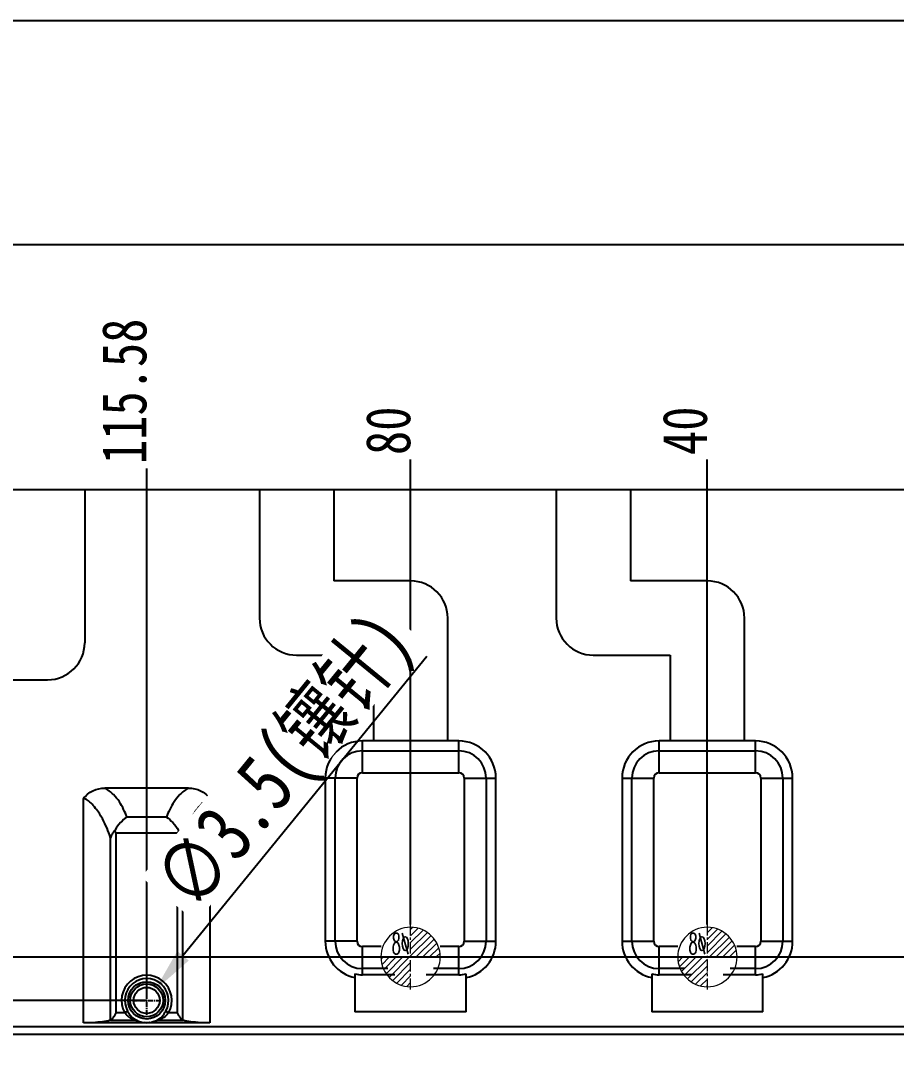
# Model space of a CAD drawing. Header units: millimetres. Extents: x -2895 to -298, y -11750 to -2997.
# Drawn here: x -1914.3 to -1796.2, y -5870.4 to -5732.3 of the extents above; entities that cross this region are included whole.
import ezdxf
from ezdxf.enums import TextEntityAlignment as Align

# ---------------------------------------------------------------- set-up
doc = ezdxf.new("R2010")
doc.units = ezdxf.units.MM
doc.header["$LTSCALE"] = 16.335
doc.header["$PDMODE"] = 3
doc.header["$PDSIZE"] = 0.3125
doc.linetypes.add('CENTER', pattern=[0.6, 0.375, -0.075, 0.075, -0.075])
doc.linetypes.add('HIDDEN', pattern=[0.2, 0.1, -0.1])
doc.layers.get('0').update_dxf_attribs({"linetype": 'CONTINUOUS'})
doc.layers.get('Defpoints').update_dxf_attribs({"linetype": 'CONTINUOUS'})
doc.layers.add('DEFAULT_2', color=8, linetype='HIDDEN')
doc.layers.add('epin', color=13, linetype='CONTINUOUS', lineweight=9)
doc.styles.get("Standard").update_dxf_attribs({"font": 'txt', "width": 0.8})
doc.styles.add('TXT05', font='txt.shx', dxfattribs={"width": 0.5, "bigfont": 'gbcbig.shx'})
doc.dimstyles.new('ISO-25', dxfattribs={"dimtxt": 8, "dimasz": 6, "dimexe": 0, "dimexo": 0, "dimgap": 0, "dimtad": 1, "dimdsep": 46, "dimtxsty": 'Standard', "dimcen": 0, "dimclrd": 4, "dimclre": 4, "dimclrt": 6, "dimazin": 0, "dimtfac": 1, "dimtofl": 0, "dimtmove": 0, "dimatfit": 3, "dimfxl": 0, "dimarcsym": 0})

# ---------------------------------------------------------------- blocks, each defined once
blk = doc.blocks.new('*D192')
at = {"color": 4, "lineweight": -2, "transparency": 16777216}
for p, q in [((-2016.67, -5846.47), (-2016.67, -5762.46)), ((-2010.67, -5762.46), (-1552.67, -5762.46)), ((-1546.67, -5846.47), (-1546.67, -5762.46))]:
    blk.add_line(p, q, dxfattribs=at)
at = {"color": 4, "transparency": 16777216}
for points in [[(-2010.67, -5761.46), (-2010.67, -5763.46), (-2016.67, -5762.46)], [(-1552.67, -5761.46), (-1552.67, -5763.46), (-1546.67, -5762.46)]]:
    blk.add_solid(points, dxfattribs=at)
at = {"layer": 'Defpoints', "color": 0, "transparency": 16777216}
for p in [(-1546.67, -5762.46), (-2016.67, -5846.47), (-1546.67, -5846.47)]:
    blk.add_point(p, dxfattribs=at)
at = {"color": 6, "transparency": 16777216, "insert": (-1762.06, -5758.46), "char_height": 8, "attachment_point": 5, "bg_fill": 3, "box_fill_scale": 1.1, "bg_fill_color": 256, "bg_fill_true_color": 13158600, "bg_fill_transparency": 0}
blk.add_mtext('470', dxfattribs=at)
blk = doc.blocks.new('*D158')
at = {"color": 4, "lineweight": -2, "transparency": 16777216}
for p, q in [((-2012.81, -5854.72), (-2036.01, -5854.72)), ((-2000.81, -5858.47), (-2012.81, -5854.72)), ((-1786.07, -5858.47), (-2000.81, -5858.47))]:
    blk.add_line(p, q, dxfattribs=at)
at = {"layer": 'Defpoints', "color": 0, "transparency": 16777216}
for p in [(-1786.07, -5858.47), (-1781.67, -5985.47)]:
    blk.add_point(p, dxfattribs=at)
at = {"color": 6, "transparency": 16777216, "insert": (-2030.41, -5851.72), "char_height": 6, "attachment_point": 5, "bg_fill": 3, "box_fill_scale": 1.1, "bg_fill_color": 256, "bg_fill_true_color": 13158600, "bg_fill_transparency": 0}
blk.add_mtext('127', dxfattribs=at)
at = {"layer": 'Defpoints', "color": 0, "transparency": 16777216}
blk.add_point((-2024.81, -5854.72), dxfattribs=at)
blk = doc.blocks.new('*D159')
at = {"color": 4, "lineweight": -2, "transparency": 16777216}
blk.add_line((-1990.07, -5825.47), (-2035.21, -5825.47), dxfattribs=at)
at = {"layer": 'Defpoints', "color": 0, "transparency": 16777216}
for p in [(-1990.07, -5825.47), (-1781.67, -5985.47)]:
    blk.add_point(p, dxfattribs=at)
at = {"color": 6, "transparency": 16777216, "insert": (-2030.01, -5822.47), "char_height": 6, "attachment_point": 5, "bg_fill": 3, "box_fill_scale": 1.1, "bg_fill_color": 256, "bg_fill_true_color": 13158600, "bg_fill_transparency": 0}
blk.add_mtext('160', dxfattribs=at)
at = {"layer": 'Defpoints', "color": 0, "transparency": 16777216}
blk.add_point((-2024.81, -5825.47), dxfattribs=at)
blk = doc.blocks.new('*D178')
at = {"color": 4, "lineweight": -2, "transparency": 16777216}
blk.add_line((-1821.67, -5854.07), (-1821.67, -5783.95), dxfattribs=at)
at = {"layer": 'Defpoints', "color": 0, "transparency": 16777216}
for p in [(-1821.67, -5854.07), (-1781.67, -5985.47)]:
    blk.add_point(p, dxfattribs=at)
at = {"color": 6, "transparency": 16777216, "insert": (-1824.67, -5787.55), "char_height": 6, "attachment_point": 5, "rotation": 90, "bg_fill": 3, "box_fill_scale": 1.1, "bg_fill_color": 256, "bg_fill_true_color": 13158600, "bg_fill_transparency": 0}
blk.add_mtext('40', dxfattribs=at)
at = {"layer": 'Defpoints', "color": 0, "transparency": 16777216}
blk.add_point((-1821.67, -5791.15), dxfattribs=at)
blk = doc.blocks.new('*D179')
at = {"color": 4, "lineweight": -2, "transparency": 16777216}
blk.add_line((-1861.67, -5854.07), (-1861.67, -5783.95), dxfattribs=at)
at = {"layer": 'Defpoints', "color": 0, "transparency": 16777216}
for p in [(-1861.67, -5854.07), (-1781.67, -5985.47)]:
    blk.add_point(p, dxfattribs=at)
at = {"color": 6, "transparency": 16777216, "insert": (-1864.67, -5787.55), "char_height": 6, "attachment_point": 5, "rotation": 90, "bg_fill": 3, "box_fill_scale": 1.1, "bg_fill_color": 256, "bg_fill_true_color": 13158600, "bg_fill_transparency": 0}
blk.add_mtext('80', dxfattribs=at)
at = {"layer": 'Defpoints', "color": 0, "transparency": 16777216}
blk.add_point((-1861.67, -5791.15), dxfattribs=at)
blk = doc.blocks.new('*D180')
at = {"color": 4, "lineweight": -2, "transparency": 16777216}
blk.add_line((-1931.67, -5854.16), (-1931.67, -5780.75), dxfattribs=at)
at = {"layer": 'Defpoints', "color": 0, "transparency": 16777216}
for p in [(-1931.67, -5854.16), (-1781.67, -5985.47)]:
    blk.add_point(p, dxfattribs=at)
at = {"color": 6, "transparency": 16777216, "insert": (-1934.67, -5785.95), "char_height": 6, "attachment_point": 5, "rotation": 90, "bg_fill": 3, "box_fill_scale": 1.1, "bg_fill_color": 256, "bg_fill_true_color": 13158600, "bg_fill_transparency": 0}
blk.add_mtext('150', dxfattribs=at)
at = {"layer": 'Defpoints', "color": 0, "transparency": 16777216}
blk.add_point((-1931.67, -5791.15), dxfattribs=at)
blk = doc.blocks.new('*D181')
at = {"color": 4, "lineweight": -2, "transparency": 16777216}
for p, q in [((-1959.17, -5803.15), (-1959.17, -5779.95)), ((-1957.67, -5815.15), (-1959.17, -5803.15)), ((-1957.67, -5971.07), (-1957.67, -5815.15))]:
    blk.add_line(p, q, dxfattribs=at)
at = {"layer": 'Defpoints', "color": 0, "transparency": 16777216}
for p in [(-1957.67, -5971.07), (-1781.67, -5985.47)]:
    blk.add_point(p, dxfattribs=at)
at = {"color": 6, "transparency": 16777216, "insert": (-1962.17, -5785.55), "char_height": 6, "attachment_point": 5, "rotation": 90, "bg_fill": 3, "box_fill_scale": 1.1, "bg_fill_color": 256, "bg_fill_true_color": 13158600, "bg_fill_transparency": 0}
blk.add_mtext('176', dxfattribs=at)
at = {"layer": 'Defpoints', "color": 0, "transparency": 16777216}
blk.add_point((-1959.17, -5791.15), dxfattribs=at)
blk = doc.blocks.new('*D182')
at = {"color": 4, "lineweight": -2, "transparency": 16777216}
blk.add_line((-1986.67, -5822.3), (-1986.67, -5779.15), dxfattribs=at)
at = {"layer": 'Defpoints', "color": 0, "transparency": 16777216}
for p in [(-1986.67, -5822.3), (-1781.67, -5985.47)]:
    blk.add_point(p, dxfattribs=at)
at = {"color": 6, "transparency": 16777216, "insert": (-1989.67, -5785.15), "char_height": 6, "attachment_point": 5, "rotation": 90, "bg_fill": 3, "box_fill_scale": 1.1, "bg_fill_color": 256, "bg_fill_true_color": 13158600, "bg_fill_transparency": 0}
blk.add_mtext('205', dxfattribs=at)
at = {"layer": 'Defpoints', "color": 0, "transparency": 16777216}
blk.add_point((-1986.67, -5791.15), dxfattribs=at)
blk = doc.blocks.new('*D185')
at = {"color": 4, "lineweight": -2, "transparency": 16777216}
blk.add_line((-1897.24, -5864.31), (-2042.89, -5864.31), dxfattribs=at)
at = {"layer": 'Defpoints', "color": 0, "transparency": 16777216}
for p in [(-1897.24, -5864.31), (-1781.67, -5985.47)]:
    blk.add_point(p, dxfattribs=at)
at = {"color": 6, "transparency": 16777216, "insert": (-2033.29, -5861.31), "char_height": 6, "attachment_point": 5, "bg_fill": 3, "box_fill_scale": 1.1, "bg_fill_color": 256, "bg_fill_true_color": 13158600, "bg_fill_transparency": 0}
blk.add_mtext('121.16', dxfattribs=at)
at = {"layer": 'Defpoints', "color": 0, "transparency": 16777216}
blk.add_point((-2023.69, -5864.31), dxfattribs=at)
blk = doc.blocks.new('*D186')
at = {"color": 4, "lineweight": -2, "transparency": 16777216}
blk.add_line((-1897.24, -5863.7), (-1897.24, -5771.83), dxfattribs=at)
at = {"layer": 'Defpoints', "color": 0, "transparency": 16777216}
for p in [(-1897.24, -5863.7), (-1781.67, -5985.47)]:
    blk.add_point(p, dxfattribs=at)
at = {"color": 6, "transparency": 16777216, "insert": (-1900.24, -5782.23), "char_height": 6, "attachment_point": 5, "rotation": 90, "bg_fill": 3, "box_fill_scale": 1.1, "bg_fill_color": 256, "bg_fill_true_color": 13158600, "bg_fill_transparency": 0}
blk.add_mtext('115.58', dxfattribs=at)
at = {"layer": 'Defpoints', "color": 0, "transparency": 16777216}
blk.add_point((-1897.24, -5792.63), dxfattribs=at)
blk = doc.blocks.new('*D209')
at = {"color": 4, "lineweight": -2, "transparency": 16777216}
blk.add_line((-1859.46, -5817.98), (-1892.35, -5858.31), dxfattribs=at)
at = {"color": 4, "transparency": 16777216}
blk.add_solid([(-1893.12, -5857.67), (-1891.57, -5858.94), (-1896.14, -5862.96)], dxfattribs=at)
at = {"layer": 'Defpoints', "color": 0, "transparency": 16777216}
for p in [(-1896.14, -5862.96), (-1898.35, -5865.67)]:
    blk.add_point(p, dxfattribs=at)
at = {"color": 6, "transparency": 16777216, "insert": (-1878.02, -5832.54), "char_height": 8, "attachment_point": 5, "rotation": 50.8002, "bg_fill": 3, "box_fill_scale": 1.1, "bg_fill_color": 256, "bg_fill_true_color": 13158600, "bg_fill_transparency": 0}
blk.add_mtext('∅3.5(\\M+5CFE2\\M+5D5EB)', dxfattribs=at)
blk = doc.blocks.new('epin_ejp_8')
at = {"layer": 'epin'}
h = blk.add_hatch(dxfattribs=at)
h.set_pattern_fill('_ANSI31', color=123, scale=0.2, angle=90, style=0)
h.set_pattern_definition([(135, (-263.1036, 1313.3417), (-0.4490128, -0.4490128), [])])
h.paths.add_polyline_path([(0, 4, 0.414214), (-4, 0), (0, 0)])
h.paths.add_polyline_path([(4, 0), (0, 0), (0, -4, 0.414214)])
at = {"layer": 'epin', "color": 1, "linetype": 'CENTER', "ltscale": 0.248791}
for p, q in [((0, -4.4), (0, 4.4)), ((-4.4, 0), (4.4, 0))]:
    blk.add_line(p, q, dxfattribs=at)
at = {"layer": 'epin'}
blk.add_circle((0, 0), 4, dxfattribs=at)
at = {"layer": 'epin', "color": 6, "style": 'TXT05', "width": 0.5}
blk.add_text('%%c8', height=2.8, dxfattribs=at).set_placement((1.33, 1.8), align=Align.MIDDLE)
blk = doc.blocks.new('1236')
at = {"layer": 'epin', "color": 4, "xscale": -1}
for p in [(-3554.72, 4287.45), (-3514.72, 4287.45)]:
    blk.add_blockref('epin_ejp_8', p, dxfattribs=at)

msp = doc.modelspace()

# ---------------------------------------------------------------- linework, layer by layer
at = {"color": 7, "linetype": 'Continuous'}
for p, q in [((-1965.669, -5795.468), (-1597.669, -5795.468)), ((-1905.604, -5795.468), (-1905.604, -5816.108)), ((-1882.039, -5795.468), (-1882.039, -5812.786)), ((-1872.039, -5795.468), (-1872.039, -5807.786)), ((-1842.039, -5795.468), (-1842.039, -5812.786)), ((-1832.039, -5795.468), (-1832.039, -5807.786)), ((-1861.669, -5807.786), (-1872.039, -5807.786)), ((-1821.669, -5807.786), (-1832.039, -5807.786)), ((-1856.669, -5829.369), (-1856.669, -5812.786)), ((-1816.669, -5829.369), (-1816.669, -5812.786)), ((-1877.039, -5817.786), (-1866.669, -5817.786)), ((-1866.669, -5817.786), (-1866.669, -5829.351)), ((-1837.039, -5817.786), (-1826.669, -5817.786)), ((-1826.669, -5817.786), (-1826.669, -5829.351)), ((-1920.974, -5821.108), (-1910.604, -5821.108)), ((-1868.169, -5833.632), (-1868.169, -5829.351)), ((-1855.169, -5829.351), (-1868.169, -5829.351)), ((-1855.169, -5833.632), (-1855.169, -5829.351)), ((-1828.169, -5833.632), (-1828.169, -5829.351)), ((-1815.169, -5829.351), (-1828.169, -5829.351)), ((-1815.169, -5833.632), (-1815.169, -5829.351)), ((-1868.169, -5830.677), (-1855.169, -5830.677)), ((-1828.169, -5830.677), (-1815.169, -5830.677)), ((-1873.169, -5834.351), (-1873.169, -5856.351)), ((-1868.889, -5834.351), (-1873.169, -5834.351)), ((-1871.843, -5856.351), (-1871.843, -5834.351)), ((-1868.889, -5856.351), (-1868.889, -5834.351)), ((-1868.169, -5833.632), (-1855.169, -5833.632)), ((-1854.45, -5834.351), (-1854.45, -5856.351)), ((-1854.45, -5834.351), (-1850.169, -5834.351)), ((-1851.496, -5834.351), (-1851.496, -5856.351)), ((-1850.169, -5856.351), (-1850.169, -5834.351)), ((-1833.169, -5834.351), (-1833.169, -5856.351)), ((-1833.169, -5834.351), (-1828.889, -5834.351)), ((-1831.843, -5856.351), (-1831.843, -5834.351)), ((-1828.889, -5856.351), (-1828.889, -5834.351)), ((-1828.169, -5833.632), (-1815.169, -5833.632)), ((-1814.45, -5834.351), (-1814.45, -5856.351)), ((-1814.45, -5834.351), (-1810.169, -5834.351)), ((-1811.496, -5834.351), (-1811.496, -5856.351)), ((-1810.169, -5856.351), (-1810.169, -5834.351)), ((-1891.609, -5835.699), (-1902.88, -5835.699)), ((-1905.777, -5867.354), (-1905.777, -5837.142)), ((-1888.712, -5837.142), (-1888.712, -5867.354)), ((-1894.593, -5839.619), (-1899.896, -5839.619)), ((-1902.126, -5866.982), (-1902.126, -5842.399)), ((-1901.414, -5841.784), (-1901.414, -5865.979)), ((-1893.075, -5841.784), (-1901.414, -5841.784)), ((-1893.075, -5865.979), (-1893.075, -5841.784)), ((-1892.363, -5866.982), (-1892.363, -5842.399)), ((-1868.889, -5856.351), (-1873.169, -5856.351)), ((-1854.45, -5856.351), (-1850.169, -5856.351)), ((-1833.169, -5856.351), (-1828.889, -5856.351)), ((-1814.45, -5856.351), (-1810.169, -5856.351)), ((-1868.169, -5860.862), (-1868.169, -5857.071)), ((-1865.65, -5857.071), (-1868.169, -5857.071)), ((-1855.169, -5857.071), (-1857.689, -5857.071)), ((-1855.169, -5860.862), (-1855.169, -5857.071)), ((-1828.169, -5860.862), (-1828.169, -5857.071)), ((-1825.65, -5857.071), (-1828.169, -5857.071)), ((-1815.169, -5857.071), (-1817.689, -5857.071)), ((-1815.169, -5860.862), (-1815.169, -5857.071)), ((-1869.169, -5860.738), (-1869.169, -5865.851)), ((-1864.745, -5860.025), (-1868.169, -5860.025)), ((-1863.785, -5860.862), (-1868.169, -5860.862)), ((-1855.169, -5860.862), (-1859.554, -5860.862)), ((-1855.169, -5860.025), (-1858.594, -5860.025)), ((-1854.169, -5865.851), (-1854.169, -5860.738)), ((-1829.169, -5860.738), (-1829.169, -5865.851)), ((-1824.745, -5860.025), (-1828.169, -5860.025)), ((-1823.785, -5860.862), (-1828.169, -5860.862)), ((-1815.169, -5860.862), (-1819.554, -5860.862)), ((-1815.169, -5860.025), (-1818.594, -5860.025)), ((-1814.169, -5865.851), (-1814.169, -5860.738)), ((-1900.189, -5865.979), (-1901.414, -5865.979)), ((-1899.81, -5865.764), (-1900.189, -5865.979)), ((-1894.679, -5865.764), (-1894.3, -5865.979)), ((-1893.075, -5865.979), (-1894.3, -5865.979)), ((-1854.169, -5865.851), (-1869.169, -5865.851)), ((-1814.169, -5865.851), (-1829.169, -5865.851)), ((-1625.644, -5867.876), (-1937.695, -5867.876)), ((-1888.712, -5867.354), (-1905.777, -5867.354)), ((-1902.126, -5866.982), (-1898.766, -5866.982)), ((-1897.084, -5867.323), (-1897.246, -5867.328)), ((-1895.723, -5866.982), (-1892.363, -5866.982)), ((-1937.695, -5868.859), (-1625.644, -5868.859))]:
    msp.add_line(p, q, dxfattribs=at)
msp.add_lwpolyline([(-2087.998, -5732.258), (-1287.002, -5732.258), (-1287.002, -6283.956), (-2087.998, -6283.956)], close=True)
for radius in [2.513, 2.213]:
    msp.add_circle((-1897.244, -5864.313), radius, dxfattribs=at)
for centre, radius, start, end in [((-1861.669, -5812.786), 5, 0, 90), ((-1821.669, -5812.786), 5, 0, 90), ((-1877.039, -5812.786), 5, 180, 270), ((-1837.039, -5812.786), 5, 180, 270), ((-1910.604, -5816.108), 5, 270, 0), ((-1868.169, -5834.351), 5, 90, 180), ((-1855.169, -5834.351), 5, 0, 90), ((-1828.169, -5834.351), 5, 90, 180), ((-1815.169, -5834.351), 5, 0, 90), ((-1868.169, -5834.351), 3.674, 90, 180), ((-1855.169, -5834.351), 3.674, 0, 90), ((-1828.169, -5834.351), 3.674, 90, 180), ((-1815.169, -5834.351), 3.674, 0, 90), ((-1868.169, -5834.351), 0.719, 90, 180), ((-1855.169, -5834.351), 0.719, 0, 90), ((-1828.169, -5834.351), 0.719, 90, 180), ((-1815.169, -5834.351), 0.719, 0, 90), ((-1913.983, -5845.339), 13.061, 15.79393, 17.54049), ((-1879.948, -5845.514), 13.646, 162.46624, 164.13712), ((-1868.169, -5856.351), 5, 180, 258.46304), ((-1868.169, -5856.351), 3.674, 180, 270), ((-1868.169, -5856.351), 0.719, 180, 270), ((-1855.169, -5856.351), 3.674, 270, 0), ((-1855.169, -5856.351), 0.719, 270, 0), ((-1855.169, -5856.351), 5, 281.53696, 0), ((-1828.169, -5856.351), 5, 180, 258.46304), ((-1828.169, -5856.351), 3.674, 180, 270), ((-1828.169, -5856.351), 0.719, 180, 270), ((-1815.169, -5856.351), 3.674, 270, 0), ((-1815.169, -5856.351), 0.719, 270, 0), ((-1815.169, -5856.351), 5, 281.53696, 0), ((-1897.244, -5864.313), 3.383, 330.49282, 209.50718), ((-1897.244, -5864.313), 2.948, 330.49282, 209.50724), ((-1897.244, -5864.313), 3.015, 232.47781, 307.52219), ((-1897.05, -5863.391), 3.98, 244.46453, 245.78662), ((-1897.245, -5863.813), 3.515, 245.87337, 262.64019), ((-1897.242, -5863.789), 3.539, 262.64244, 263.63643), ((-1897.244, -5863.811), 3.517, 276.84497, 281.18417)]:
    msp.add_arc(centre, radius, start, end, dxfattribs=at)
for centre, start_param, end_param in [((-1868.169, -5856.754), -3.3886539, -3.1415927), ((-1855.169, -5856.754), 3.1415927, 3.3886539), ((-1828.169, -5856.754), -3.3886539, -3.1415927), ((-1815.169, -5856.754), 3.1415927, 3.3886539)]:
    msp.add_ellipse(centre, major_axis=(0, 4.109), ratio=0.9951904, start_param=start_param, end_param=end_param, dxfattribs=at)
for points, knots in [([(-1905.777, -5837.142), (-1905.615, -5836.914), (-1905.232, -5836.497), (-1904.289, -5835.886), (-1903.436, -5835.699), (-1902.879, -5835.699)], [0, 0, 0, 0, 0.2506551, 0.5013774, 1, 1, 1, 1]), ([(-1899.896, -5839.619), (-1900.032, -5839.268), (-1900.336, -5838.562), (-1900.92, -5837.523), (-1901.728, -5836.5), (-1902.457, -5835.936), (-1902.88, -5835.699)], [0, 0, 0, 0, 0.224988, 0.4587194, 0.7100835, 1, 1, 1, 1]), ([(-1891.609, -5835.699), (-1892.032, -5835.936), (-1892.761, -5836.5), (-1893.569, -5837.523), (-1894.153, -5838.562), (-1894.457, -5839.268), (-1894.593, -5839.619)], [0, 0, 0, 0, 0.2899298, 0.5412925, 0.7750195, 1, 1, 1, 1]), ([(-1891.609, -5835.699), (-1891.053, -5835.699), (-1890.2, -5835.886), (-1889.257, -5836.497), (-1888.874, -5836.914), (-1888.712, -5837.142)], [0, 0, 0, 0, 0.4986254, 0.7493475, 1, 1, 1, 1]), ([(-1902.126, -5842.399), (-1902.265, -5841.966), (-1902.584, -5841.082), (-1903.098, -5839.994), (-1903.63, -5839.108), (-1904.145, -5838.394), (-1904.673, -5837.788), (-1905.134, -5837.377), (-1905.473, -5837.185), (-1905.675, -5837.142), (-1905.777, -5837.142)], [0, 0, 0, 0, 0.2065547, 0.4257248, 0.5445935, 0.6750358, 0.8244733, 0.9088026, 0.9536693, 1, 1, 1, 1]), ([(-1888.712, -5837.142), (-1888.814, -5837.142), (-1889.016, -5837.185), (-1889.355, -5837.377), (-1889.816, -5837.788), (-1890.344, -5838.394), (-1890.859, -5839.108), (-1891.391, -5839.994), (-1891.905, -5841.082), (-1892.224, -5841.966), (-1892.363, -5842.399)], [0, 0, 0, 0, 0.0463416, 0.0912143, 0.1755423, 0.3249689, 0.4554232, 0.5743017, 0.7934555, 1, 1, 1, 1]), ([(-1899.896, -5839.619), (-1900.218, -5839.814), (-1900.843, -5840.351), (-1901.322, -5841.019), (-1901.529, -5841.402)], [0, 0, 0, 0, 0.4636079, 1, 1, 1, 1]), ([(-1894.593, -5839.619), (-1894.271, -5839.814), (-1893.646, -5840.351), (-1893.167, -5841.019), (-1892.96, -5841.403)], [0, 0, 0, 0, 0.463602, 1, 1, 1, 1]), ([(-1901.529, -5841.402), (-1901.664, -5841.562), (-1901.933, -5841.85), (-1902.091, -5842.221), (-1902.126, -5842.399)], [0, 0, 0, 0, 0.5350086, 1, 1, 1, 1]), ([(-1892.363, -5842.399), (-1892.398, -5842.221), (-1892.556, -5841.849), (-1892.825, -5841.562), (-1892.96, -5841.403)], [0, 0, 0, 0, 0.4651192, 1, 1, 1, 1]), ([(-1901.414, -5865.979), (-1901.471, -5866.105), (-1901.585, -5866.341), (-1901.756, -5866.607), (-1901.894, -5866.78), (-1901.984, -5866.878), (-1902.059, -5866.944), (-1902.105, -5866.977), (-1902.126, -5866.982)], [0, 0, 0, 0, 0.3325941, 0.6308331, 0.7585125, 0.8664887, 0.9492295, 1, 1, 1, 1]), ([(-1899.673, -5866.535), (-1899.72, -5866.495), (-1899.903, -5866.321), (-1900.064, -5866.125), (-1900.189, -5865.979)], [0, 0, 0, 0, 0.240607, 1, 1, 1, 1]), ([(-1899.81, -5865.764), (-1899.707, -5865.947), (-1899.499, -5866.286), (-1899.231, -5866.589), (-1899.081, -5866.704)], [0, 0, 0, 0, 0.5255308, 1, 1, 1, 1]), ([(-1895.408, -5866.704), (-1895.36, -5866.667), (-1895.163, -5866.494), (-1895.004, -5866.284), (-1894.894, -5866.118)], [0, 0, 0, 0, 0.2351283, 1, 1, 1, 1]), ([(-1894.3, -5865.979), (-1894.363, -5866.053), (-1894.597, -5866.332), (-1894.862, -5866.605), (-1895.102, -5866.728)], [0, 0, 0, 0, 0.2640605, 1, 1, 1, 1]), ([(-1892.363, -5866.982), (-1892.384, -5866.977), (-1892.43, -5866.944), (-1892.505, -5866.878), (-1892.595, -5866.78), (-1892.733, -5866.607), (-1892.905, -5866.341), (-1893.018, -5866.105), (-1893.075, -5865.979)], [0, 0, 0, 0, 0.0508242, 0.1336502, 0.2416348, 0.3694841, 0.6677243, 1, 1, 1, 1]), ([(-1902.126, -5866.982), (-1902.479, -5867.077), (-1903.688, -5867.299), (-1904.918, -5867.354), (-1905.777, -5867.354)], [0, 0, 0, 0, 0.2986822, 1, 1, 1, 1]), ([(-1899.165, -5866.672), (-1899.182, -5866.67), (-1899.259, -5866.67), (-1899.335, -5866.698), (-1899.387, -5866.728)], [0, 0, 0, 0, 0.2229291, 1, 1, 1, 1]), ([(-1898.766, -5866.982), (-1898.786, -5866.978), (-1898.839, -5866.958), (-1898.973, -5866.912), (-1899.086, -5866.867), (-1899.166, -5866.832)], [0, 0, 0, 0, 0.149594, 0.3923745, 1, 1, 1, 1]), ([(-1897.246, -5867.328), (-1897.292, -5867.328), (-1897.422, -5867.326), (-1897.551, -5867.316), (-1897.634, -5867.307)], [0, 0, 0, 0, 0.3561536, 1, 1, 1, 1]), ([(-1896.825, -5867.303), (-1896.846, -5867.306), (-1896.958, -5867.318), (-1897.07, -5867.326), (-1897.162, -5867.327)], [0, 0, 0, 0, 0.1845831, 1, 1, 1, 1]), ([(-1895.723, -5866.982), (-1895.775, -5867.007), (-1896.044, -5867.128), (-1896.329, -5867.215), (-1896.562, -5867.262)], [0, 0, 0, 0, 0.1932906, 1, 1, 1, 1]), ([(-1895.643, -5866.956), (-1895.652, -5866.959), (-1895.678, -5866.968), (-1895.705, -5866.978), (-1895.723, -5866.982)], [0, 0, 0, 0, 0.3239005, 1, 1, 1, 1]), ([(-1895.102, -5866.728), (-1895.15, -5866.752), (-1895.326, -5866.838), (-1895.509, -5866.908), (-1895.643, -5866.956)], [0, 0, 0, 0, 0.2750451, 1, 1, 1, 1]), ([(-1895.323, -5866.672), (-1895.306, -5866.67), (-1895.229, -5866.67), (-1895.154, -5866.698), (-1895.102, -5866.728)], [0, 0, 0, 0, 0.2217875, 1, 1, 1, 1]), ([(-1888.712, -5867.354), (-1889.571, -5867.354), (-1890.801, -5867.299), (-1892.009, -5867.077), (-1892.363, -5866.982)], [0, 0, 0, 0, 0.7012202, 1, 1, 1, 1])]:
    msp.add_open_spline(points, degree=3, knots=knots, dxfattribs=at)
for points in [[(-1899.387, -5866.728), (-1899.489, -5866.675), (-1899.585, -5866.609), (-1899.673, -5866.535)], [(-1894.894, -5866.118), (-1894.818, -5866.003), (-1894.747, -5865.885), (-1894.679, -5865.764)], [(-1899.166, -5866.832), (-1899.24, -5866.8), (-1899.314, -5866.765), (-1899.387, -5866.728)], [(-1899.081, -5866.704), (-1899.105, -5866.686), (-1899.135, -5866.676), (-1899.165, -5866.672)], [(-1898.548, -5867.031), (-1898.615, -5866.999), (-1898.691, -5866.982), (-1898.766, -5866.982)], [(-1897.162, -5867.327), (-1897.19, -5867.328), (-1897.218, -5867.328), (-1897.246, -5867.328)], [(-1895.941, -5867.031), (-1895.874, -5866.999), (-1895.798, -5866.982), (-1895.723, -5866.982)], [(-1895.408, -5866.704), (-1895.384, -5866.685), (-1895.353, -5866.676), (-1895.323, -5866.672)]]:
    msp.add_open_spline(points, degree=3, dxfattribs=at)
at = {"layer": 'DEFAULT_2', "color": 8, "linetype": 'HIDDEN'}
msp.add_line((-1897.082, -5867.323), (-1897.11, -5867.325), dxfattribs=at)

# ---------------------------------------------------------------- next in the draw order: dimensions: what is measured, and where the dimension line sits
dim = msp.add_linear_dim(base=(-1546.669, -5762.46), p1=(-2016.669, -5846.468), p2=(-1546.669, -5846.468), dimstyle='ISO-25', override={"dimfxl": 1.25})
dim.commit()
dim.dimension.update_dxf_attribs({"geometry": '*D192', "text_midpoint": (-1762.063, -5762.46), "dimtype": 160})
dim = msp.add_ordinate_dim(feature_location=(-1786.069, -5858.468), offset=(-238.737, 3.751), dtype=0, origin=(-1781.669, -5985.468), dimstyle='ISO-25', override={"dimtxt": 6, "dimfxl": 1.25})
dim.commit()
dim.dimension.update_dxf_attribs({"geometry": '*D158', "text_midpoint": (-2030.406, -5851.716)})

# ---------------------------------------------------------------- next in the draw order: dimensions: what is measured, and where the dimension line sits
dim = msp.add_ordinate_dim(feature_location=(-1990.068, -5825.468), offset=(-34.738, 0), dtype=0, origin=(-1781.669, -5985.468), dimstyle='ISO-25', override={"dimtxt": 6, "dimfxl": 1.25})
dim.commit()
dim.dimension.update_dxf_attribs({"geometry": '*D159', "text_midpoint": (-2030.006, -5822.468)})

# ---------------------------------------------------------------- next in the draw order: dimensions: what is measured, and where the dimension line sits
dim = msp.add_ordinate_dim(feature_location=(-1821.669, -5854.068), offset=(0, 62.922), dtype=1, origin=(-1781.669, -5985.468), dimstyle='ISO-25', override={"dimtxt": 6, "dimfxl": 1.25})
dim.commit()
dim.dimension.update_dxf_attribs({"geometry": '*D178', "text_midpoint": (-1824.669, -5787.545)})

# ---------------------------------------------------------------- next in the draw order: dimensions: what is measured, and where the dimension line sits
dim = msp.add_ordinate_dim(feature_location=(-1861.669, -5854.068), offset=(0, 62.922), dtype=1, origin=(-1781.669, -5985.468), dimstyle='ISO-25', override={"dimtxt": 6, "dimfxl": 1.25})
dim.commit()
dim.dimension.update_dxf_attribs({"geometry": '*D179', "text_midpoint": (-1864.669, -5787.545)})

# ---------------------------------------------------------------- next in the draw order: dimensions: what is measured, and where the dimension line sits
dim = msp.add_ordinate_dim(feature_location=(-1931.669, -5854.163), offset=(0, 63.018), dtype=1, origin=(-1781.669, -5985.468), dimstyle='ISO-25', override={"dimtxt": 6, "dimfxl": 1.25})
dim.commit()
dim.dimension.update_dxf_attribs({"geometry": '*D180', "text_midpoint": (-1934.669, -5785.945)})

# ---------------------------------------------------------------- next in the draw order: dimensions: what is measured, and where the dimension line sits
dim = msp.add_ordinate_dim(feature_location=(-1957.669, -5971.068), offset=(-1.5, 179.922), dtype=1, origin=(-1781.669, -5985.468), dimstyle='ISO-25', override={"dimtxt": 6, "dimfxl": 1.25})
dim.commit()
dim.dimension.update_dxf_attribs({"geometry": '*D181', "text_midpoint": (-1962.169, -5785.545)})

# ---------------------------------------------------------------- next in the draw order: dimensions: what is measured, and where the dimension line sits
dim = msp.add_ordinate_dim(feature_location=(-1986.669, -5822.298), offset=(0, 31.153), dtype=1, origin=(-1781.669, -5985.468), dimstyle='ISO-25', override={"dimtxt": 6, "dimfxl": 1.25})
dim.commit()
dim.dimension.update_dxf_attribs({"geometry": '*D182', "text_midpoint": (-1989.669, -5785.145)})

# ---------------------------------------------------------------- next in the draw order: linework, layer by layer
at = {"color": 1, "linetype": 'CENTER', "ltscale": 0.108846}
for p, q in [((-1897.244, -5866.238), (-1897.244, -5862.388)), ((-1899.169, -5864.313), (-1895.319, -5864.313))]:
    msp.add_line(p, q, dxfattribs=at)
at = {"color": 2}
msp.add_circle((-1897.244, -5864.313), 1.75, dxfattribs=at)

# ---------------------------------------------------------------- next in the draw order: dimensions: what is measured, and where the dimension line sits
dim = msp.add_ordinate_dim(feature_location=(-1897.244474245, -5864.312626623), offset=(-126.448238822, 0), dtype=0, origin=(-1781.669474245, -5985.467626623), dimstyle='ISO-25', override={"dimtxt": 6, "dimfxl": 1.25})
dim.commit()
dim.dimension.update_dxf_attribs({"geometry": '*D185', "text_midpoint": (-2033.292713066, -5861.312626623)})

# ---------------------------------------------------------------- next in the draw order: dimensions: what is measured, and where the dimension line sits
dim = msp.add_ordinate_dim(feature_location=(-1897.244474245, -5863.70150469), offset=(0, 71.067635251), dtype=1, origin=(-1781.669474245, -5985.467626623), dimstyle='ISO-25', override={"dimtxt": 6, "dimfxl": 1.25})
dim.commit()
dim.dimension.update_dxf_attribs({"geometry": '*D186', "text_midpoint": (-1900.244474245, -5782.233869439)})

# ---------------------------------------------------------------- next in the draw order: dimensions: what is measured, and where the dimension line sits
dim = msp.add_diameter_dim_2p(p1=(-1898.351, -5865.669), p2=(-1896.138, -5862.956), text='<>(镶针)', dimstyle='ISO-25', override={"dimfxl": 1.25})
dim.commit()
dim.dimension.update_dxf_attribs({"geometry": '*D209', "text_midpoint": (-1878.023, -5832.541)})

# ---------------------------------------------------------------- next in the draw order: block references
msp.add_blockref('1236', (1693.055, -10145.915))

doc.saveas('drawing.dxf')
